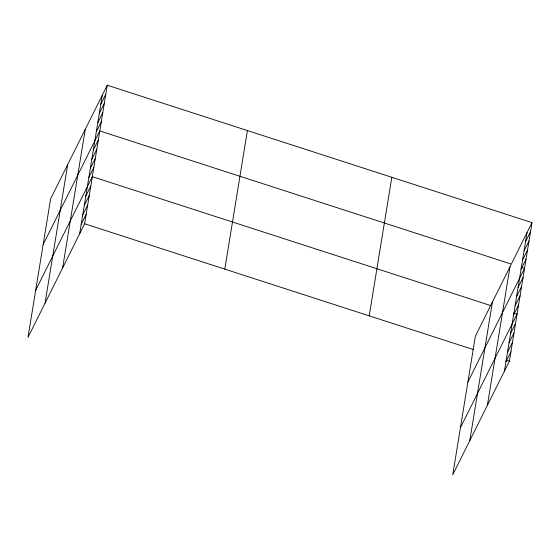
<?xml version="1.0" encoding="UTF-8"?>
<svg xmlns="http://www.w3.org/2000/svg" width="560" height="560" viewBox="0 0 560 560"><rect width="100%" height="100%" fill="white"/><g stroke="black" fill="none" stroke-linecap="round" stroke-linejoin="round"><path stroke-width="0.84" d="M45.052 303.17L67.669 164.598M62.622 267.939L85.239 129.36M79.667 233.737L102.291 95.165M107.254 85.211L50.617 198.8L28 337.372L84.63 223.783L107.254 85.211L532 222.628L509.383 361.2L452.746 474.789L475.37 336.217L532 222.628M224.798 269.129L247.415 130.557M369.215 315.854L391.832 177.282M469.798 440.594L492.415 302.015M487.368 405.356L509.985 266.784M504.42 371.154L527.037 232.582M100.793 104.307L105.756 94.353M99.302 113.456L104.265 103.502M97.811 122.598L102.774 112.644M96.32 131.747L101.283 121.793M43.155 244.524L99.785 130.935L510.517 263.823M93.331 150.038L98.294 140.084M91.84 159.18L96.803 149.226M90.349 168.329L95.312 158.375M88.851 177.478L93.814 167.524M35.693 290.255L92.323 176.666L490.686 305.55M85.82 196.042L90.783 186.088M84.287 205.464L89.25 195.51M82.747 214.893L87.71 204.939M81.207 224.315L86.17 214.361M525.546 241.731L530.509 231.777M524.055 250.873L529.011 240.919M522.557 260.022L527.52 250.068M521.066 269.164L526.029 259.21M467.901 381.948L524.538 268.359L521.241 267.295M518.077 287.455L523.04 277.501M516.586 296.604L521.549 286.65M515.095 305.753L520.058 295.799M513.604 314.895L518.567 304.941M460.439 427.679L517.069 314.09L513.772 313.019M510.573 333.466L515.536 323.512M509.033 342.888L513.996 332.934M507.493 352.31L512.456 342.356M505.96 361.732L510.923 351.778M84.63 223.783L473.102 349.468M506.086 360.136L509.383 361.2"/></g></svg>
